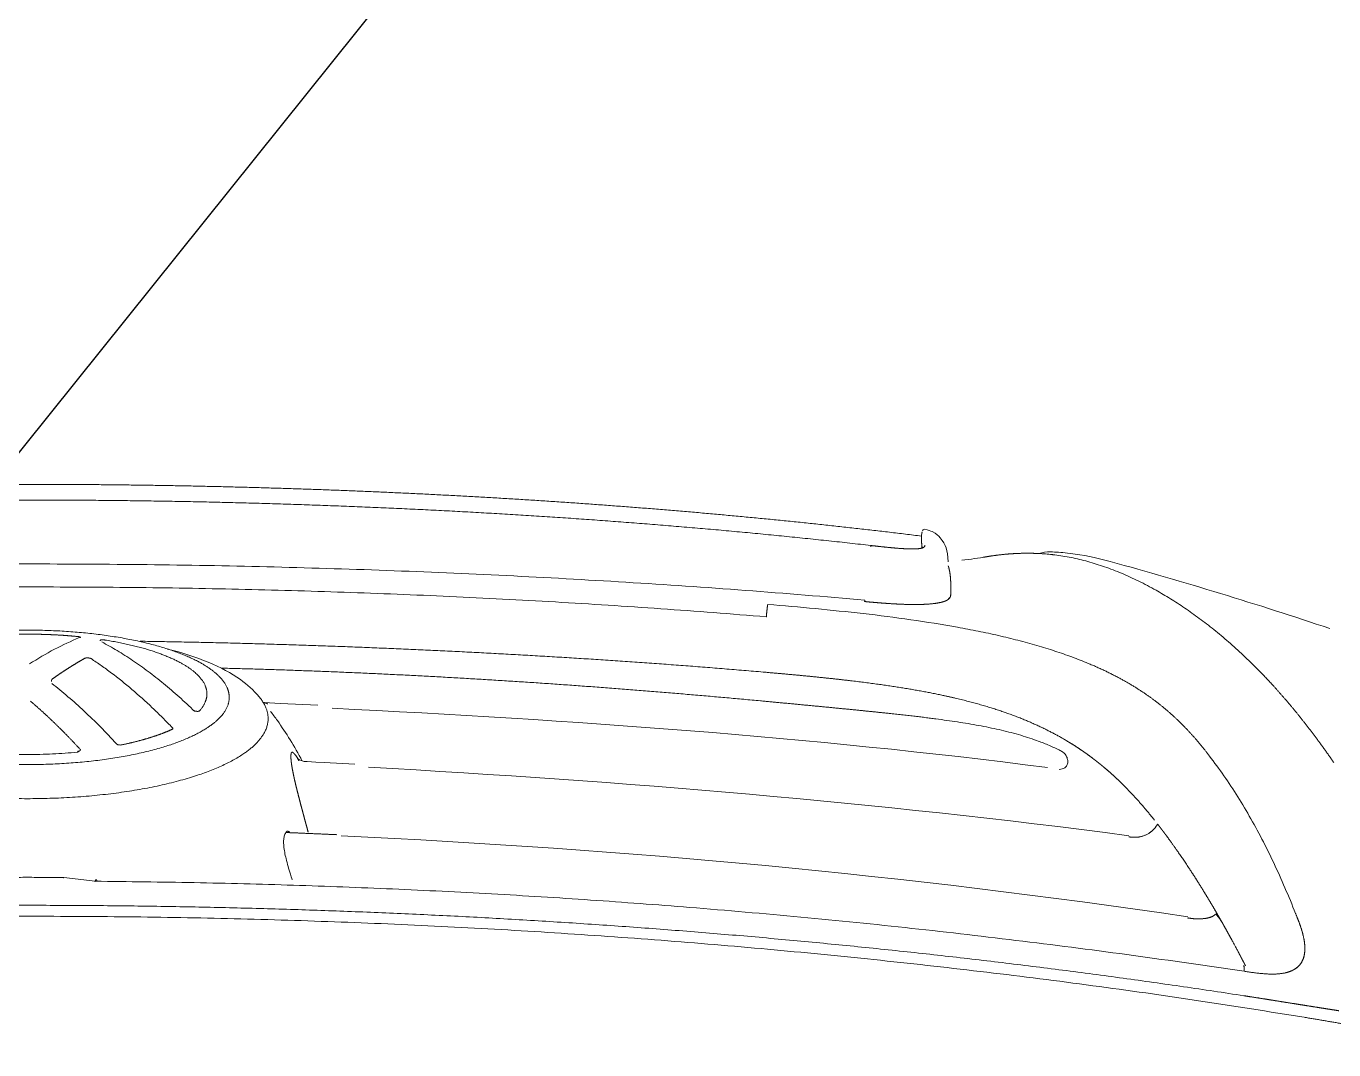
# Model space of a CAD drawing. Extents: x -1073 to 35213, y -1180 to 6950.
# Drawn here: x 18294.14 to 18332.27, y 2938.77 to 2968.61 of the extents above; entities that cross this region are included whole.
import ezdxf

# ---------------------------------------------------------------- set-up
doc = ezdxf.new("R2010")
doc.units = 0
doc.header["$LTSCALE"] = 25
doc.layers.get('0').update_dxf_attribs({"color": 9, "lineweight": 9})
for name, color, linetype, lineweight in [('04', 9, 'Continuous', 9), ('E-DAHİLİ DOME KAMERA', 7, 'Continuous', 30), ('E-DAHİLİ KAMERA', 7, 'Continuous', 30)]:
    doc.layers.add(name, color=color, linetype=linetype, lineweight=lineweight)

# ---------------------------------------------------------------- blocks, each defined once
blk = doc.blocks.new('p-araba-polo')
for p, q in [((0.1157, -0.01977), (0.11462, -0.01066)), ((0.0636, -0.06898), (0.06387, -0.07386)), ((0.06387, -0.07388), (0.06438, -0.08475)), ((0.06854, -0.07272), (0.06886, -0.07295)), ((0.08109, -0.08663), (0.08157, -0.09555)), ((0.01422, -0.2609), (0.01391, -0.26097)), ((0.01508, -0.26079), (0.01402, -0.26094)), ((0.01503, -0.26079), (0.01425, -0.2609)), ((0.01831, -0.26121), (0.0184, -0.2612)), ((0.02002, -0.30334), (0.02013, -0.30423))]:
    blk.add_line(p, q)
at = {"flags": 128}
blk.add_lwpolyline([(0.08077, -0.08162), (0.08096, -0.08412), (0.08109, -0.08662)], dxfattribs=at)
for points, degree, knots in [([(0.15535, 0.37241), (0.15371, 0.36215), (0.15042, 0.34164), (0.14607, 0.31078), (0.14215, 0.27986), (0.13867, 0.24889), (0.13562, 0.21788), (0.133, 0.18682), (0.13079, 0.15573), (0.12899, 0.12462), (0.1276, 0.09348), (0.12662, 0.06233), (0.126, 0.03117), (0.12593, 0.01039), (0.12589, 0)], 3, [0, 0, 0, 0, 0.083333, 0.166666, 0.25, 0.333333, 0.416666, 0.5, 0.583333, 0.666666, 0.75, 0.833333, 0.916667, 1, 1, 1, 1]), ([(0.02319, 0), (0.02323, 0.01165), (0.02332, 0.03494), (0.02397, 0.06987), (0.02503, 0.10479), (0.02653, 0.1397), (0.02847, 0.17458), (0.03081, 0.20944), (0.03275, 0.23265), (0.03372, 0.24425)], 3, [0, 0, 0, 0, 0.142868, 0.285725, 0.428582, 0.571438, 0.714291, 0.857142, 1, 1, 1, 1]), ([(0.03859, 0.21554), (0.03779, 0.20529), (0.03618, 0.1848), (0.03423, 0.15403), (0.03262, 0.12325), (0.03139, 0.09244), (0.03052, 0.06163), (0.02999, 0.03082), (0.02993, 0.01027), (0.0299, 0)], 3, [0, 0, 0, 0, 0.14291, 0.285803, 0.428665, 0.571538, 0.714372, 0.857182, 1, 1, 1, 1]), ([(0.07876, 0), (0.07875, 0.00123), (0.07874, 0.0037), (0.0786, 0.00739), (0.07838, 0.01104), (0.07817, 0.01342), (0.07806, 0.01461)], 3, [0, 0, 0, 0, 0.25, 0.5, 0.75, 1, 1, 1, 1]), ([(0.11455, 0), (0.11456, 0.00178), (0.11456, 0.00534), (0.1146, 0.00889), (0.11462, 0.01066)], 3, [0, 0, 0, 0, 0.5, 1, 1, 1, 1]), ([(0.02319, 0), (0.02323, -0.01165), (0.02332, -0.03494), (0.02397, -0.06987), (0.02503, -0.10479), (0.02653, -0.1397), (0.02847, -0.17458), (0.03081, -0.20944), (0.03275, -0.23265), (0.03372, -0.24425)], 3, [0, 0, 0, 0, 0.142868, 0.285725, 0.428582, 0.571438, 0.714291, 0.857142, 1, 1, 1, 1]), ([(0.03859, -0.21554), (0.03779, -0.20529), (0.03618, -0.1848), (0.03423, -0.15403), (0.03262, -0.12324), (0.03139, -0.09244), (0.03052, -0.06163), (0.02999, -0.03082), (0.02993, -0.01027), (0.0299, 0)], 3, [0, 0, 0, 0, 0.14291, 0.285803, 0.428665, 0.571538, 0.714372, 0.857182, 1, 1, 1, 1]), ([(0.07876, 0), (0.07875, -0.00123), (0.07874, -0.0037), (0.0786, -0.00739), (0.07838, -0.01104), (0.07817, -0.01342), (0.07806, -0.01461)], 3, [0, 0, 0, 0, 0.25, 0.5, 0.75, 1, 1, 1, 1]), ([(0.11455, 0), (0.11456, -0.00178), (0.11456, -0.00534), (0.1146, -0.00888), (0.11462, -0.01066)], 3, [0, 0, 0, 0, 0.5, 1, 1, 1, 1]), ([(0.15535, -0.37241), (0.15371, -0.36215), (0.15042, -0.34164), (0.14607, -0.31078), (0.14215, -0.27986), (0.13867, -0.24889), (0.13562, -0.21788), (0.133, -0.18682), (0.13079, -0.15573), (0.12899, -0.12462), (0.1276, -0.09348), (0.12662, -0.06233), (0.126, -0.03117), (0.12593, -0.01039), (0.12589, 0)], 3, [0, 0, 0, 0, 0.083333, 0.166666, 0.25, 0.333333, 0.416666, 0.5, 0.583333, 0.666666, 0.75, 0.833333, 0.916667, 1, 1, 1, 1]), ([(0.07565, -0.02604), (0.07398, -0.02447), (0.07064, -0.02134), (0.06608, -0.01661), (0.06182, -0.01188), (0.05929, -0.00871), (0.05803, -0.00713)], 3, [0, 0, 0, 0, 0.25, 0.5, 0.750001, 1, 1, 1, 1]), ([(0.05847, -0.00759), (0.05844, -0.00759), (0.0584, -0.00758), (0.0584, -0.00761), (0.05841, -0.00762)], 3, [0, 0, 0, 0, 0.500023, 1, 1, 1, 1]), ([(0.04437, -0.01477), (0.04439, -0.0149), (0.04442, -0.01517), (0.0445, -0.01543), (0.04459, -0.01554), (0.04464, -0.01545), (0.04467, -0.01541)], 3, [0, 0, 0, 0, 0.250017, 0.50001, 0.749992, 1, 1, 1, 1]), ([(0.07806, -0.01461), (0.07801, -0.01474), (0.07791, -0.01501), (0.07775, -0.01496), (0.07768, -0.01494)], 3, [0, 0, 0, 0, 0.500677, 1, 1, 1, 1]), ([(0.0508, -0.01862), (0.05147, -0.01961), (0.0528, -0.02159), (0.0557, -0.02556), (0.05967, -0.03052), (0.06413, -0.03547), (0.06796, -0.03943), (0.06999, -0.0414), (0.07101, -0.04238)], 3, [0, 0, 0, 0, 0.125004, 0.250006, 0.499999, 0.749992, 0.874995, 1, 1, 1, 1]), ([(0.04536, -0.02149), (0.04535, -0.02157), (0.04533, -0.02174), (0.04533, -0.02205), (0.04535, -0.02238), (0.04537, -0.02258), (0.04539, -0.02268)], 3, [0, 0, 0, 0, 0.252843, 0.501765, 0.750957, 1, 1, 1, 1]), ([(0.04557, -0.02131), (0.04555, -0.02128), (0.0455, -0.02121), (0.04544, -0.02122), (0.04539, -0.02131), (0.04537, -0.02143), (0.04536, -0.02149)], 3, [0, 0, 0, 0, 0.250438, 0.501916, 0.753209, 1, 1, 1, 1]), ([(0.04593, -0.02173), (0.04675, -0.02323), (0.04839, -0.02623), (0.05128, -0.03074), (0.05448, -0.03526), (0.05803, -0.03978), (0.06189, -0.04429), (0.06473, -0.04729), (0.06616, -0.04879)], 3, [0, 0, 0, 0, 0.16668, 0.33334, 0.5, 0.66666, 0.83332, 1, 1, 1, 1]), ([(0.08022, -0.02243), (0.08022, -0.02243), (0.08022, -0.02243), (0.08022, -0.02243), (0.08022, -0.02243), (0.08022, -0.02243), (0.08022, -0.02243)], 3, [0, 0, 0, 0, 1, 1, 1, 1, 1, 1, 1]), ([(0.08034, -0.02153), (0.08034, -0.02153), (0.08034, -0.02153), (0.08034, -0.02153), (0.08034, -0.02153), (0.08034, -0.02153), (0.08034, -0.02153)], 3, [0, 0, 0, 0, 1, 1, 1, 1, 1, 1, 1]), ([(0.08034, -0.02153), (0.08034, -0.02153), (0.08034, -0.02153), (0.08034, -0.02153), (0.08034, -0.02153), (0.08034, -0.02153), (0.08034, -0.02153)], 3, [0, 0, 0, 0, 1, 1, 1, 1, 1, 1, 1]), ([(0.12331, -0.19317), (0.12257, -0.18355), (0.1211, -0.16432), (0.11934, -0.13544), (0.11789, -0.10654), (0.11681, -0.07763), (0.11603, -0.04871), (0.11581, -0.02942), (0.1157, -0.01977)], 3, [0, 0, 0, 0, 0.166667, 0.333329, 0.499994, 0.666662, 0.833329, 1, 1, 1, 1]), ([(0.07595, -0.02748), (0.07597, -0.02735), (0.076, -0.02709), (0.07595, -0.02665), (0.07583, -0.02626), (0.07571, -0.02611), (0.07565, -0.02604)], 3, [0, 0, 0, 0, 0.250006, 0.500022, 0.750005, 1, 1, 1, 1]), ([(0.08008, -0.02337), (0.08008, -0.02337), (0.08008, -0.02337), (0.08008, -0.02337), (0.08008, -0.02337), (0.08008, -0.02337), (0.08008, -0.02337)], 3, [0, 0, 0, 0, 1, 1, 1, 1, 1, 1, 1]), ([(0.08008, -0.02338), (0.08008, -0.02338), (0.08008, -0.02338), (0.08008, -0.02338), (0.08008, -0.02338), (0.08008, -0.02338), (0.08008, -0.02338)], 3, [0, 0, 0, 0, 1, 1, 1, 1, 1, 1, 1]), ([(0.048, -0.04094), (0.05018, -0.04959), (0.05426, -0.05961), (0.05988, -0.06592), (0.06207, -0.06774)], 3, [0, 0, 0, 0, 0.724927, 1, 1, 1, 1]), ([(0.07101, -0.04238), (0.07105, -0.04241), (0.07112, -0.04247), (0.07123, -0.04247), (0.07133, -0.04241), (0.07139, -0.04232), (0.07141, -0.04227)], 3, [0, 0, 0, 0, 0.250044, 0.499974, 0.749882, 1, 1, 1, 1]), ([(0.06616, -0.04935), (0.06615, -0.04925), (0.06612, -0.04905), (0.06604, -0.04878), (0.06594, -0.04855), (0.06586, -0.04845), (0.06582, -0.0484)], 3, [0, 0, 0, 0, 0.249941, 0.499809, 0.750049, 1, 1, 1, 1]), ([(0.08058, -0.08018), (0.07851, -0.07902), (0.07436, -0.0767), (0.0707, -0.07421), (0.06887, -0.07296)], 3, [0, 0, 0, 0, 0.497743, 1, 1, 1, 1]), ([(0.10149, -0.07539), (0.10181, -0.07523), (0.10246, -0.07491), (0.10383, -0.07473), (0.10544, -0.07479), (0.10723, -0.07505), (0.10848, -0.07533), (0.10911, -0.07547)], 3, [0, 0, 0, 0, 0.19954, 0.398751, 0.598409, 0.798825, 1, 1, 1, 1]), ([(0.10911, -0.07547), (0.10986, -0.07566), (0.11136, -0.07604), (0.11341, -0.07666), (0.11472, -0.07708), (0.11525, -0.07726)], 3, [0, 0, 0, 0, 0.371057, 0.742346, 1, 1, 1, 1]), ([(0.08063, -0.07935), (0.08057, -0.07931), (0.08015, -0.07902), (0.07942, -0.07822), (0.08107, -0.08062), (0.08077, -0.08162)], 3, [0, 0, 0, 0, 0.049965, 0.344308, 1, 1, 1, 1]), ([(0.14194, -0.35489), (0.14038, -0.34415), (0.13726, -0.32267), (0.1331, -0.29037), (0.12936, -0.25802), (0.12604, -0.22562), (0.12422, -0.20399), (0.12331, -0.19317)], 3, [0, 0, 0, 0, 0.2, 0.4, 0.6, 0.8, 1, 1, 1, 1]), ([(0.03499, -0.21596), (0.03539, -0.22059), (0.03619, -0.22988), (0.03764, -0.24381), (0.03936, -0.25775), (0.04088, -0.26679), (0.04165, -0.27132)], 3, [0, 0, 0, 0, 0.247766, 0.497058, 0.747807, 1, 1, 1, 1]), ([(0.03497, -0.26164), (0.03499, -0.26094), (0.03504, -0.25954), (0.03502, -0.25729), (0.03495, -0.25499), (0.03487, -0.25343), (0.03483, -0.25265)], 3, [0, 0, 0, 0, 0.251327, 0.501735, 0.751271, 1, 1, 1, 1]), ([(0.01309, -0.2618), (0.0133, -0.26283), (0.01419, -0.26501), (0.01736, -0.26792), (0.01902, -0.26832), (0.02261, -0.26858)], 3, [0, 0, 0, 0, 0.07302, 0.262364, 1, 1, 1, 1]), ([(0.01398, -0.26095), (0.01399, -0.26095), (0.014, -0.26095), (0.01401, -0.26095), (0.01402, -0.26094)], 2, [0, 0, 0, 0.5, 0.5, 1, 1, 1]), ([(0.03376, -0.26826), (0.03391, -0.26794), (0.03421, -0.26731), (0.03457, -0.2658), (0.03484, -0.26392), (0.03493, -0.2624), (0.03497, -0.26164)], 3, [0, 0, 0, 0, 0.249651, 0.50002, 0.750356, 1, 1, 1, 1]), ([(0.01999, -0.26657), (0.01999, -0.26657), (0.01999, -0.26657), (0.01999, -0.26657), (0.01999, -0.26657), (0.01999, -0.26657), (0.01999, -0.26657), (0.01999, -0.26657), (0.01999, -0.26657), (0.01999, -0.26657), (0.01999, -0.26657)], 5, [0, 0, 0, 0, 0, 0, 1, 1, 1, 1, 1, 1, 1, 1, 1, 1, 1]), ([(0.01999, -0.26657), (0.01999, -0.26657), (0.01999, -0.26657), (0.01999, -0.26657), (0.01999, -0.26657), (0.01999, -0.26657), (0.01999, -0.26657), (0.01999, -0.26657), (0.01999, -0.26657), (0.01999, -0.26657), (0.01999, -0.26657)], 5, [0, 0, 0, 0, 0, 0, 1, 1, 1, 1, 1, 1, 1, 1, 1, 1, 1]), ([(0.06837, -0.265), (0.06866, -0.26712), (0.06923, -0.27135), (0.07026, -0.27751), (0.07147, -0.28345), (0.07291, -0.28911), (0.07443, -0.29383), (0.07594, -0.29774), (0.07691, -0.29982), (0.07741, -0.30088)], 3, [0, 0, 0, 0, 0.158147, 0.316114, 0.473938, 0.631662, 0.789307, 0.893445, 1, 1, 1, 1]), ([(0.0239, -0.26865), (0.02396, -0.26867), (0.02449, -0.26882), (0.02513, -0.26895), (0.0257, -0.26906)], 3, [0, 0, 0, 0, 0.111026, 1, 1, 1, 1]), ([(0.02465, -0.26849), (0.02465, -0.26849), (0.02465, -0.26849), (0.02465, -0.26849), (0.02465, -0.26849), (0.02465, -0.26849), (0.02465, -0.26849)], 3, [0, 0, 0, 0, 1, 1, 1, 1, 1, 1, 1]), ([(0.03194, -0.26932), (0.03225, -0.26933), (0.03288, -0.26935), (0.03347, -0.26862), (0.03376, -0.26826)], 3, [0, 0, 0, 0, 0.496902, 1, 1, 1, 1]), ([(0.04165, -0.27132), (0.04203, -0.27334), (0.04278, -0.27737), (0.04406, -0.28325), (0.04544, -0.28896), (0.04694, -0.29445), (0.04857, -0.29971), (0.0503, -0.30474), (0.05156, -0.30787), (0.05219, -0.30944)], 3, [0, 0, 0, 0, 0.14299, 0.285846, 0.42866, 0.571442, 0.714235, 0.857051, 1, 1, 1, 1]), ([(0.02048, -0.29888), (0.02041, -0.29825), (0.02028, -0.29696), (0.02021, -0.29567), (0.02017, -0.29502)], 3, [0, 0, 0, 0, 0.490502, 1, 1, 1, 1]), ([(0.03087, -0.32921), (0.02996, -0.32752), (0.02813, -0.32416), (0.02588, -0.31916), (0.02397, -0.3142), (0.02245, -0.3093), (0.02127, -0.30444), (0.0208, -0.30124), (0.02057, -0.29965)], 3, [0, 0, 0, 0, 0.166666, 0.333333, 0.5, 0.666667, 0.833333, 1, 1, 1, 1]), ([(0.08213, -0.30309), (0.08231, -0.30294), (0.08266, -0.30264), (0.08298, -0.30186), (0.08305, -0.30126), (0.08309, -0.30097)], 3, [0, 0, 0, 0, 0.331791, 0.664325, 1, 1, 1, 1]), ([(0.07829, -0.30231), (0.07842, -0.30245), (0.07868, -0.30272), (0.07901, -0.30293), (0.07917, -0.30303)], 3, [0, 0, 0, 0, 0.498736, 1, 1, 1, 1]), ([(0.07917, -0.30303), (0.0795, -0.30317), (0.08014, -0.30346), (0.08126, -0.30351), (0.08184, -0.30323), (0.08213, -0.30309)], 3, [0, 0, 0, 0, 0.334219, 0.667128, 1, 1, 1, 1]), ([(0.05406, -0.35898), (0.05263, -0.35753), (0.04977, -0.35464), (0.04589, -0.35034), (0.0423, -0.34605), (0.03901, -0.3418), (0.03602, -0.33757), (0.03327, -0.33337), (0.03167, -0.33059), (0.03087, -0.32921)], 3, [0, 0, 0, 0, 0.142856, 0.285712, 0.428569, 0.571427, 0.714284, 0.857142, 1, 1, 1, 1]), ([(0.0785, -0.34425), (0.08038, -0.34568), (0.08415, -0.34852), (0.09024, -0.35258), (0.09664, -0.35644), (0.10334, -0.3601), (0.11033, -0.36355), (0.11757, -0.36683), (0.12258, -0.36889), (0.12509, -0.36991)], 3, [0, 0, 0, 0, 0.142744, 0.285902, 0.429075, 0.572117, 0.714996, 0.857678, 1, 1, 1, 1]), ([(0.12523, -0.34664), (0.1257, -0.34703), (0.12663, -0.34782), (0.12772, -0.34846), (0.12827, -0.34879)], 3, [0, 0, 0, 0, 0.497077, 1, 1, 1, 1]), ([(0.14187, -0.35443), (0.14187, -0.35443), (0.14187, -0.35443), (0.14187, -0.35443), (0.14187, -0.35443), (0.14187, -0.35443), (0.14187, -0.35443), (0.14187, -0.35443), (0.14187, -0.35443), (0.14187, -0.35443), (0.14187, -0.35443)], 5, [0, 0, 0, 0, 0, 0, 1, 1, 1, 1, 1, 1.000001, 1.000001, 1.000001, 1.000001, 1.000001, 1.000001]), ([(0.14187, -0.35443), (0.14187, -0.35443), (0.14187, -0.35443), (0.14187, -0.35443), (0.14187, -0.35443), (0.14187, -0.35443), (0.14187, -0.35443), (0.14187, -0.35443), (0.14187, -0.35443), (0.14187, -0.35443), (0.14187, -0.35443)], 5, [0, 0, 0, 0, 0, 0, 1, 1, 1, 1, 1, 1.000001, 1.000001, 1.000001, 1.000001, 1.000001, 1.000001]), ([(0.15164, -0.37105), (0.15194, -0.37296), (0.15256, -0.37679), (0.15315, -0.38062), (0.15345, -0.38254)], 3, [0, 0, 0, 0, 0.500002, 1, 1, 1, 1])]:
    blk.add_open_spline(points, degree=degree, knots=knots)
for points, degree in [([(0.12271, 0), (0.12272, 0.07123), (0.12528, 0.14246), (0.13042, 0.21356), (0.13824, 0.28443), (0.14908, 0.35484)], 5), ([(0.01508, 0.26079), (0.0105, 0.2237), (0.00687, 0.18651), (0.00409, 0.14926), (0.00205, 0.11197), (0.00069, 0.07466), (0, 0.03733), (0, 0)], 7), ([(0.00457, 0), (0.00457, 0.04924), (0.00586, 0.09856), (0.00836, 0.14784), (0.01224, 0.19704), (0.01783, 0.24604)], 5), ([(0.06162, 0.06735), (0.06757, 0.07265), (0.07406, 0.07241), (0.08041, 0.06604), (0.08585, 0.05387), (0.08973, 0.03731), (0.09163, 0.01856), (0.09163, 0)], 7), ([(0.04249, 0), (0.04249, 0.01509), (0.04403, 0.03018), (0.04712, 0.04349), (0.05145, 0.05322), (0.05641, 0.05836), (0.06143, 0.05887)], 6), ([(0.06143, 0.05887), (0.06667, 0.05941), (0.07196, 0.05488), (0.07664, 0.04523), (0.08001, 0.03151), (0.08169, 0.01575), (0.08169, 0)], 6), ([(0.04437, 0.01477), (0.04417, 0.01272), (0.044, 0.01064), (0.04387, 0.00853), (0.04377, 0.00641), (0.0437, 0.00428), (0.04367, 0.00214), (0.04367, 0)], 7), ([(0, 0), (-0.00005, 0), (-0.00006, 0), (-0.00005, 0), (-0.00003, 0), (0, 0)], 5), ([(0, 0), (-0.00005, 0), (-0.00006, 0), (-0.00005, 0), (-0.00003, 0), (0, 0)], 5), ([(0.01508, -0.26079), (0.0105, -0.2237), (0.00687, -0.18651), (0.00409, -0.14926), (0.00205, -0.11197), (0.00069, -0.07466), (0, -0.03733), (0, 0)], 7), ([(0.00457, 0), (0.00457, -0.04924), (0.00586, -0.09856), (0.00836, -0.14784), (0.01224, -0.19704), (0.01783, -0.24604)], 5), ([(0.04249, 0), (0.04249, -0.01509), (0.04403, -0.03018), (0.04712, -0.04349), (0.05145, -0.05321), (0.05641, -0.05836), (0.06143, -0.05887)], 6), ([(0.04437, -0.01477), (0.04417, -0.01272), (0.044, -0.01064), (0.04387, -0.00853), (0.04377, -0.00641), (0.0437, -0.00428), (0.04367, -0.00214), (0.04367, 0)], 7), ([(0.06143, -0.05887), (0.06667, -0.0594), (0.07196, -0.05488), (0.07664, -0.04523), (0.08001, -0.03151), (0.08169, -0.01575), (0.08169, 0)], 6), ([(0.06162, -0.06735), (0.06757, -0.07265), (0.07406, -0.07241), (0.08041, -0.06604), (0.08585, -0.05387), (0.08973, -0.03731), (0.09163, -0.01855), (0.09163, 0)], 7), ([(0.12271, 0), (0.12272, -0.07123), (0.12528, -0.14246), (0.13042, -0.21356), (0.13824, -0.28443), (0.14908, -0.35484)], 5), ([(0.05237, -0.00064), (0.04922, -0.0055), (0.04666, -0.01037), (0.04469, -0.01521)], 3), ([(0.07722, -0.01541), (0.07498, -0.01335), (0.07282, -0.01129), (0.07073, -0.00922), (0.06872, -0.00714), (0.06679, -0.00507), (0.06495, -0.00299), (0.06318, -0.00091)], 7), ([(0.05071, -0.01679), (0.05148, -0.01541), (0.05229, -0.01403), (0.05314, -0.01266), (0.05402, -0.01128), (0.05494, -0.00989), (0.05589, -0.00851), (0.05688, -0.00713)], 7), ([(0.05749, -0.00712), (0.05724, -0.00709), (0.05697, -0.00701), (0.05688, -0.00713)], 3), ([(0.05688, -0.00713), (0.05697, -0.00701), (0.05724, -0.00709), (0.05749, -0.00712)], 3), ([(0.04467, -0.01541), (0.04463, -0.01551), (0.04458, -0.01554), (0.04453, -0.01551), (0.04448, -0.01539), (0.04443, -0.01522), (0.0444, -0.01501), (0.04437, -0.01477)], 7), ([(0.07783, -0.01477), (0.07781, -0.01501), (0.07775, -0.01522), (0.07768, -0.01539), (0.07756, -0.01551), (0.07745, -0.01554), (0.07733, -0.01551), (0.07722, -0.01541)], 7), ([(0.07768, -0.01494), (0.07773, -0.01499), (0.0778, -0.01501), (0.07786, -0.01499), (0.07793, -0.01493), (0.07799, -0.01484), (0.07803, -0.01473), (0.07806, -0.01461)], 7), ([(0.0506, -0.01775), (0.05059, -0.01758), (0.05059, -0.0174), (0.0506, -0.01723), (0.05061, -0.01708), (0.05064, -0.01696), (0.05067, -0.01686), (0.05071, -0.01679)], 7), ([(0.0508, -0.01862), (0.05076, -0.01855), (0.05072, -0.01846), (0.05069, -0.01835), (0.05065, -0.01822), (0.05063, -0.01807), (0.05061, -0.01792), (0.0506, -0.01775)], 7), ([(0.04539, -0.02268), (0.04536, -0.02251), (0.04534, -0.02233), (0.04533, -0.02214), (0.04532, -0.02195), (0.04533, -0.02178), (0.04534, -0.02162), (0.04536, -0.02149)], 7), ([(0.04536, -0.02149), (0.04537, -0.02138), (0.0454, -0.02129), (0.04543, -0.02122), (0.04546, -0.0212), (0.0455, -0.0212), (0.04553, -0.02124), (0.04557, -0.02131)], 7), ([(0.06601, -0.05027), (0.06264, -0.05324), (0.05904, -0.05386), (0.05544, -0.05185), (0.05206, -0.04739), (0.04917, -0.04061), (0.0469, -0.03219), (0.04539, -0.02268)], 7), ([(0.11564, -0.01992), (0.11533, -0.01994), (0.11515, -0.01999), (0.11511, -0.02009), (0.11525, -0.02021), (0.11559, -0.02035)], 5), ([(0.11564, -0.01992), (0.11533, -0.01994), (0.11515, -0.01999), (0.11511, -0.02009), (0.11525, -0.02021), (0.11559, -0.02035)], 5), ([(0.11559, -0.02035), (0.11562, -0.02023), (0.11564, -0.02011), (0.11566, -0.01999), (0.11568, -0.01987), (0.1157, -0.01977)], 5), ([(0.07595, -0.02748), (0.07545, -0.02994), (0.07489, -0.03231), (0.07428, -0.03457), (0.07363, -0.0367), (0.07293, -0.0387), (0.07219, -0.04056), (0.07141, -0.04227)], 7), ([(0.05472, -0.21463), (0.05276, -0.19201), (0.05109, -0.16934), (0.04966, -0.14664), (0.04846, -0.12392), (0.04745, -0.10118), (0.04665, -0.07843), (0.04607, -0.05568), (0.04574, -0.03292)], 8), ([(0.04574, -0.03292), (0.04607, -0.05568), (0.04665, -0.07843), (0.04745, -0.10118), (0.04846, -0.12392), (0.04966, -0.14664), (0.05109, -0.16934), (0.05276, -0.19201), (0.05472, -0.21463)], 8), ([(0.07141, -0.04227), (0.07137, -0.04236), (0.07133, -0.04243), (0.07127, -0.04248), (0.0712, -0.0425), (0.07113, -0.04248), (0.07107, -0.04244), (0.07101, -0.04238)], 7), ([(0.06616, -0.04935), (0.06618, -0.04954), (0.06619, -0.04972), (0.06618, -0.04989), (0.06615, -0.05002), (0.06611, -0.05013), (0.06607, -0.05022), (0.06601, -0.05027)], 7), ([(0.06311, -0.21382), (0.0613, -0.19427), (0.05965, -0.17468), (0.05811, -0.15505), (0.05683, -0.13538), (0.0557, -0.11569), (0.05477, -0.09598), (0.05407, -0.07626), (0.05357, -0.05655)], 8), ([(0.05357, -0.05655), (0.05407, -0.07626), (0.05477, -0.09598), (0.0557, -0.11569), (0.05683, -0.13538), (0.05811, -0.15505), (0.05965, -0.17468), (0.0613, -0.19427), (0.06311, -0.21382)], 8), ([(0.0636, -0.06896), (0.06362, -0.06909), (0.06365, -0.06925), (0.0637, -0.06941), (0.06376, -0.06958), (0.06384, -0.06976), (0.06393, -0.06994), (0.06402, -0.07013)], 7), ([(0.06887, -0.07296), (0.06796, -0.07229), (0.06705, -0.07162), (0.06618, -0.07095)], 3), ([(0.06885, -0.07294), (0.06885, -0.07295), (0.06886, -0.07295), (0.06887, -0.07296)], 3), ([(0.06885, -0.07294), (0.06885, -0.07295), (0.06886, -0.07295), (0.06887, -0.07296)], 3), ([(0.10149, -0.07539), (0.10134, -0.07549), (0.10119, -0.07559), (0.10109, -0.07573), (0.10106, -0.0759), (0.1011, -0.0761), (0.10121, -0.07632), (0.10138, -0.07656)], 7), ([(0.10149, -0.07539), (0.10164, -0.07912), (0.1018, -0.08284), (0.10196, -0.08657), (0.10213, -0.0903)], 4), ([(0.07865, -0.07693), (0.07826, -0.07699), (0.07796, -0.07707), (0.07788, -0.07726), (0.07808, -0.07756), (0.07853, -0.07796), (0.07918, -0.07844), (0.07998, -0.07896)], 7), ([(0.07865, -0.07693), (0.07826, -0.07699), (0.07796, -0.07707), (0.07788, -0.07726), (0.07808, -0.07756), (0.07853, -0.07796), (0.07918, -0.07844), (0.07998, -0.07896)], 7), ([(0.08519, -0.07775), (0.08397, -0.07749), (0.08282, -0.07726), (0.08176, -0.07708), (0.08079, -0.07694), (0.07993, -0.07687), (0.07921, -0.07686), (0.07865, -0.07693)], 7), ([(0.08519, -0.07775), (0.0864, -0.07802), (0.08768, -0.07831), (0.089, -0.07864), (0.09037, -0.07899), (0.09178, -0.07935), (0.0932, -0.07973), (0.09465, -0.08012)], 7), ([(0.10138, -0.08192), (0.1004, -0.08166), (0.09943, -0.0814), (0.09846, -0.08114), (0.0975, -0.08088), (0.09655, -0.08062), (0.09559, -0.08037), (0.09465, -0.08012)], 7), ([(0.06529, -0.08893), (0.0687, -0.15862), (0.07363, -0.22828), (0.08254, -0.2975)], 3), ([(0.1025, -0.09158), (0.10631, -0.1742), (0.11391, -0.25667), (0.12608, -0.33849)], 3), ([(0.08248, -0.09953), (0.08654, -0.17365), (0.09271, -0.24768), (0.10242, -0.32128)], 3), ([(0.03859, -0.21554), (0.03749, -0.21565), (0.03639, -0.21576), (0.03565, -0.21584), (0.03532, -0.2159), (0.03499, -0.21596)], 5), ([(0.03859, -0.21554), (0.03749, -0.21565), (0.03639, -0.21576), (0.03565, -0.21584), (0.03532, -0.2159), (0.03499, -0.21596)], 5), ([(0.05472, -0.21463), (0.05545, -0.223), (0.05619, -0.23116), (0.057, -0.23901), (0.05791, -0.2466), (0.05894, -0.25375), (0.06014, -0.26062), (0.06152, -0.26706)], 7), ([(0.06311, -0.21382), (0.06401, -0.22347), (0.06489, -0.23274), (0.06574, -0.24156), (0.06657, -0.24988), (0.06741, -0.25769), (0.06837, -0.265)], 6), ([(0.01783, -0.24604), (0.01779, -0.24604), (0.01798, -0.24602), (0.01826, -0.24599)], 3), ([(0.01783, -0.24604), (0.01805, -0.24795), (0.01827, -0.24986), (0.01847, -0.25175), (0.01864, -0.25355), (0.01876, -0.25522), (0.01882, -0.2567), (0.01883, -0.25795)], 7), ([(0.03372, -0.24425), (0.03385, -0.24424), (0.03396, -0.24423), (0.03408, -0.24422), (0.03414, -0.24422), (0.03417, -0.24421)], 5), ([(0.03417, -0.24421), (0.03414, -0.24422), (0.03408, -0.24422), (0.03396, -0.24423), (0.03385, -0.24424), (0.03372, -0.24425)], 5), ([(0.03417, -0.24421), (0.03432, -0.24589), (0.03447, -0.24758), (0.03461, -0.24927), (0.03473, -0.25096), (0.03483, -0.25265)], 5), ([(0.03483, -0.25265), (0.03494, -0.25452), (0.03502, -0.25639), (0.03506, -0.25822), (0.03505, -0.26), (0.03497, -0.26164)], 5), ([(0.01883, -0.25795), (0.01884, -0.2596), (0.01875, -0.26091), (0.01853, -0.2615), (0.01828, -0.26174), (0.01803, -0.26176), (0.01777, -0.26178)], 6), ([(0.01353, -0.26112), (0.01334, -0.26117), (0.01317, -0.26128), (0.01309, -0.26179)], 3), ([(0.01382, -0.261), (0.01385, -0.26099), (0.01388, -0.26098), (0.01391, -0.26097), (0.01394, -0.26096), (0.01398, -0.26095)], 5), ([(0.01398, -0.26095), (0.01398, -0.26095), (0.01399, -0.26095), (0.01399, -0.26095), (0.014, -0.26095), (0.014, -0.26095), (0.01401, -0.26094), (0.01402, -0.26094)], 7), ([(0.01402, -0.26094), (0.01409, -0.26092), (0.01415, -0.2609), (0.01452, -0.26087)], 3), ([(0.01402, -0.26094), (0.01404, -0.26094), (0.01407, -0.26093), (0.01411, -0.26092), (0.01416, -0.26091), (0.01423, -0.2609), (0.01431, -0.26089), (0.01442, -0.26088)], 7), ([(0.01508, -0.26079), (0.01503, -0.26079), (0.01502, -0.26079), (0.01503, -0.26079), (0.01505, -0.26079), (0.01508, -0.26079)], 5), ([(0.01508, -0.26079), (0.01503, -0.26079), (0.01502, -0.26079), (0.01503, -0.26079), (0.01505, -0.26079), (0.01508, -0.26079)], 5), ([(0.01508, -0.26079), (0.01681, -0.26084), (0.01855, -0.26088)], 2), ([(0.01819, -0.26122), (0.01824, -0.26122), (0.0183, -0.26121), (0.01836, -0.2612), (0.01842, -0.26119)], 4), ([(0.01844, -0.26119), (0.0184, -0.2612), (0.01836, -0.26121), (0.01831, -0.26121), (0.01827, -0.26122), (0.01823, -0.26122), (0.01819, -0.26122)], 6), ([(0.03497, -0.26164), (0.03489, -0.26351), (0.03473, -0.2652), (0.03447, -0.26662), (0.03413, -0.2676), (0.03376, -0.26826)], 5), ([(0.0257, -0.26906), (0.02524, -0.26899), (0.02481, -0.2689), (0.02441, -0.2688), (0.02404, -0.2687), (0.02371, -0.26858)], 5), ([(0.0257, -0.26906), (0.02667, -0.26922), (0.02778, -0.26932), (0.02902, -0.26938), (0.03041, -0.26935), (0.03194, -0.26932)], 5), ([(0.03376, -0.26826), (0.03342, -0.26886), (0.03305, -0.26918), (0.03268, -0.2693), (0.0323, -0.26931), (0.03194, -0.26932)], 5), ([(0.06152, -0.26706), (0.06286, -0.27335), (0.06438, -0.27928), (0.06609, -0.28483), (0.06802, -0.29006), (0.07015, -0.2949), (0.07251, -0.29944), (0.07506, -0.30366)], 7), ([(0.02211, -0.27254), (0.02183, -0.27507), (0.02149, -0.27746), (0.02109, -0.27983)], 3), ([(0.02127, -0.27882), (0.02085, -0.28112), (0.02051, -0.28344), (0.02026, -0.28575), (0.0201, -0.28807), (0.02003, -0.29039), (0.02005, -0.2927), (0.02017, -0.29502)], 7), ([(0.02017, -0.29502), (0.01987, -0.29615), (0.01958, -0.29728), (0.01968, -0.29839)], 3), ([(0.01968, -0.29844), (0.01977, -0.29993), (0.01982, -0.30154), (0.02003, -0.30335)], 3), ([(0.02048, -0.29888), (0.0205, -0.29903), (0.02051, -0.29919), (0.02053, -0.29934), (0.02055, -0.29949), (0.02057, -0.29965)], 5), ([(0.02057, -0.29965), (0.02054, -0.29939), (0.02051, -0.29913), (0.02048, -0.29888)], 3), ([(0.02059, -0.29957), (0.02059, -0.29958), (0.02059, -0.29958), (0.02059, -0.29957), (0.02059, -0.29957), (0.02059, -0.29957), (0.02059, -0.29957), (0.02059, -0.29957)], 7), ([(0.02061, -0.29948), (0.02061, -0.29948), (0.02061, -0.29948), (0.02061, -0.29948)], 3), ([(0.07917, -0.30303), (0.07867, -0.30274), (0.07824, -0.30236), (0.07792, -0.30191), (0.07766, -0.3014), (0.07741, -0.30088)], 5), ([(0.02013, -0.30425), (0.02063, -0.30803), (0.02126, -0.31132), (0.0225, -0.31587)], 3), ([(0.08003, -0.31096), (0.07916, -0.30981), (0.0783, -0.30864), (0.07746, -0.30744), (0.07664, -0.30621), (0.07584, -0.30495), (0.07506, -0.30366)], 6), ([(0.05219, -0.30944), (0.05555, -0.31751), (0.05934, -0.32455), (0.06353, -0.33051), (0.06814, -0.3356), (0.07316, -0.34011), (0.0785, -0.34425)], 6), ([(0.08264, -0.31421), (0.08211, -0.31358), (0.08159, -0.31295), (0.08106, -0.31229), (0.08055, -0.31163), (0.08003, -0.31096)], 5), ([(0.02249, -0.31586), (0.02842, -0.33739), (0.03495, -0.35874), (0.04204, -0.37991)], 3), ([(0.08798, -0.32001), (0.08689, -0.31892), (0.0858, -0.31779), (0.08473, -0.31664), (0.08368, -0.31544), (0.08264, -0.31421)], 5), ([(0.09785, -0.32871), (0.09617, -0.32738), (0.09449, -0.326), (0.09283, -0.32458), (0.09118, -0.32311), (0.08957, -0.32159), (0.08798, -0.32001)], 6), ([(0.09905, -0.32966), (0.10052, -0.32868), (0.10212, -0.32774), (0.10319, -0.32465), (0.10299, -0.32309), (0.10275, -0.32128)], 5), ([(0.10275, -0.32128), (0.10299, -0.32309), (0.10319, -0.32465), (0.10212, -0.32774), (0.10052, -0.32868), (0.09905, -0.32966)], 5), ([(0.1016, -0.33161), (0.1011, -0.33124), (0.10061, -0.33086), (0.10009, -0.33047), (0.09957, -0.33007), (0.09905, -0.32966)], 5), ([(0.1117, -0.3387), (0.10844, -0.33655), (0.10593, -0.3348), (0.10351, -0.33304), (0.10251, -0.3323), (0.1016, -0.33161)], 5), ([(0.12827, -0.34879), (0.12613, -0.34758), (0.124, -0.34635), (0.12189, -0.34511), (0.1198, -0.34386), (0.11774, -0.34259), (0.1157, -0.34131), (0.11369, -0.34002), (0.1117, -0.3387)], 8), ([(0.1264, -0.33849), (0.12663, -0.34005), (0.12694, -0.34212), (0.12662, -0.34516), (0.12592, -0.34588), (0.12523, -0.34664)], 5), ([(0.1264, -0.3385), (0.12657, -0.33961), (0.12677, -0.34096), (0.12681, -0.3427), (0.12661, -0.3444), (0.12622, -0.34557), (0.12572, -0.34609), (0.12523, -0.34664)], 7), ([(0.12827, -0.34879), (0.1276, -0.34841), (0.12695, -0.348), (0.12634, -0.34757), (0.12576, -0.34712), (0.12523, -0.34664)], 5), ([(0.13716, -0.35363), (0.13426, -0.35211), (0.13245, -0.35111), (0.13109, -0.35037), (0.12966, -0.34957), (0.12827, -0.34879)], 5), ([(0.14038, -0.3553), (0.13997, -0.35509), (0.13957, -0.35489), (0.13917, -0.35468), (0.13877, -0.35447), (0.13836, -0.35426), (0.13796, -0.35405), (0.13756, -0.35384), (0.13716, -0.35363)], 8), ([(0.14194, -0.35489), (0.14125, -0.35489), (0.14057, -0.3549), (0.14019, -0.35486), (0.14018, -0.35478), (0.14048, -0.35469)], 5), ([(0.14048, -0.35469), (0.14018, -0.35478), (0.14019, -0.35486), (0.14057, -0.3549), (0.14125, -0.35489), (0.14194, -0.35489)], 5), ([(0.14142, -0.36949), (0.14236, -0.36786), (0.14295, -0.36574), (0.14311, -0.36258), (0.1425, -0.35872), (0.14194, -0.35489)], 5), ([(0.15164, -0.37105), (0.15127, -0.36873), (0.15089, -0.36642), (0.15052, -0.3641), (0.15016, -0.36179), (0.14979, -0.35947), (0.14943, -0.35716), (0.14908, -0.35484)], 7), ([(0.14908, -0.35484), (0.14993, -0.36024), (0.15078, -0.36564), (0.15164, -0.37105)], 3), ([(0.08112, -0.38106), (0.0747, -0.37663), (0.0688, -0.37221), (0.06336, -0.36777), (0.0585, -0.36337), (0.05406, -0.35898)], 5), ([(0.12509, -0.36991), (0.12699, -0.37068), (0.12886, -0.37141), (0.13079, -0.37205), (0.13273, -0.37248), (0.13455, -0.37258)], 5), ([(0.12509, -0.36991), (0.12699, -0.37068), (0.12886, -0.37141), (0.13079, -0.37205), (0.13273, -0.37248), (0.13455, -0.37258)], 5), ([(0.13455, -0.37258), (0.13593, -0.37266), (0.1373, -0.3726), (0.13863, -0.37224), (0.13979, -0.37162), (0.14067, -0.37077), (0.14142, -0.36949)], 6), ([(0.13455, -0.37258), (0.1362, -0.37268), (0.13785, -0.37256), (0.13942, -0.37192), (0.14052, -0.37102), (0.14142, -0.36949)], 5), ([(0.15345, -0.38254), (0.1532, -0.3809), (0.15294, -0.37925), (0.15268, -0.37761), (0.15242, -0.37597), (0.15216, -0.37433), (0.1519, -0.37269), (0.15164, -0.37105)], 7), ([(0.15535, -0.37241), (0.15704, -0.38263), (0.15881, -0.39283), (0.16068, -0.40305), (0.1627, -0.41322), (0.16484, -0.42301)], 5)]:
    blk.add_open_spline(points, degree=degree)
for p in [(0.11462, -0.01066), (0.1157, -0.01977)]:
    blk.add_point(p)
blk = doc.blocks.new('100_DAHİLİ DOME KAMERA')
at = {"layer": 'E-DAHİLİ KAMERA', "color": 4}
blk.add_line((2.5656, 0), (13.4155, 6.2642), dxfattribs=at)

msp = doc.modelspace()

# ---------------------------------------------------------------- block references
at = {"layer": '04', "xscale": -100, "yscale": 100, "zscale": 100, "rotation": 90}
msp.add_blockref('p-araba-polo', (18294.169, 2955.255), dxfattribs=at)
at = {"layer": 'E-DAHİLİ DOME KAMERA', "xscale": 9.999999999999998, "yscale": 9.999999999999998, "zscale": 9.999999999999998, "rotation": 201.2536364958909}
msp.add_blockref('100_DAHİLİ DOME KAMERA', (18385.469, 3049.77), dxfattribs=at)

doc.saveas('drawing.dxf')
